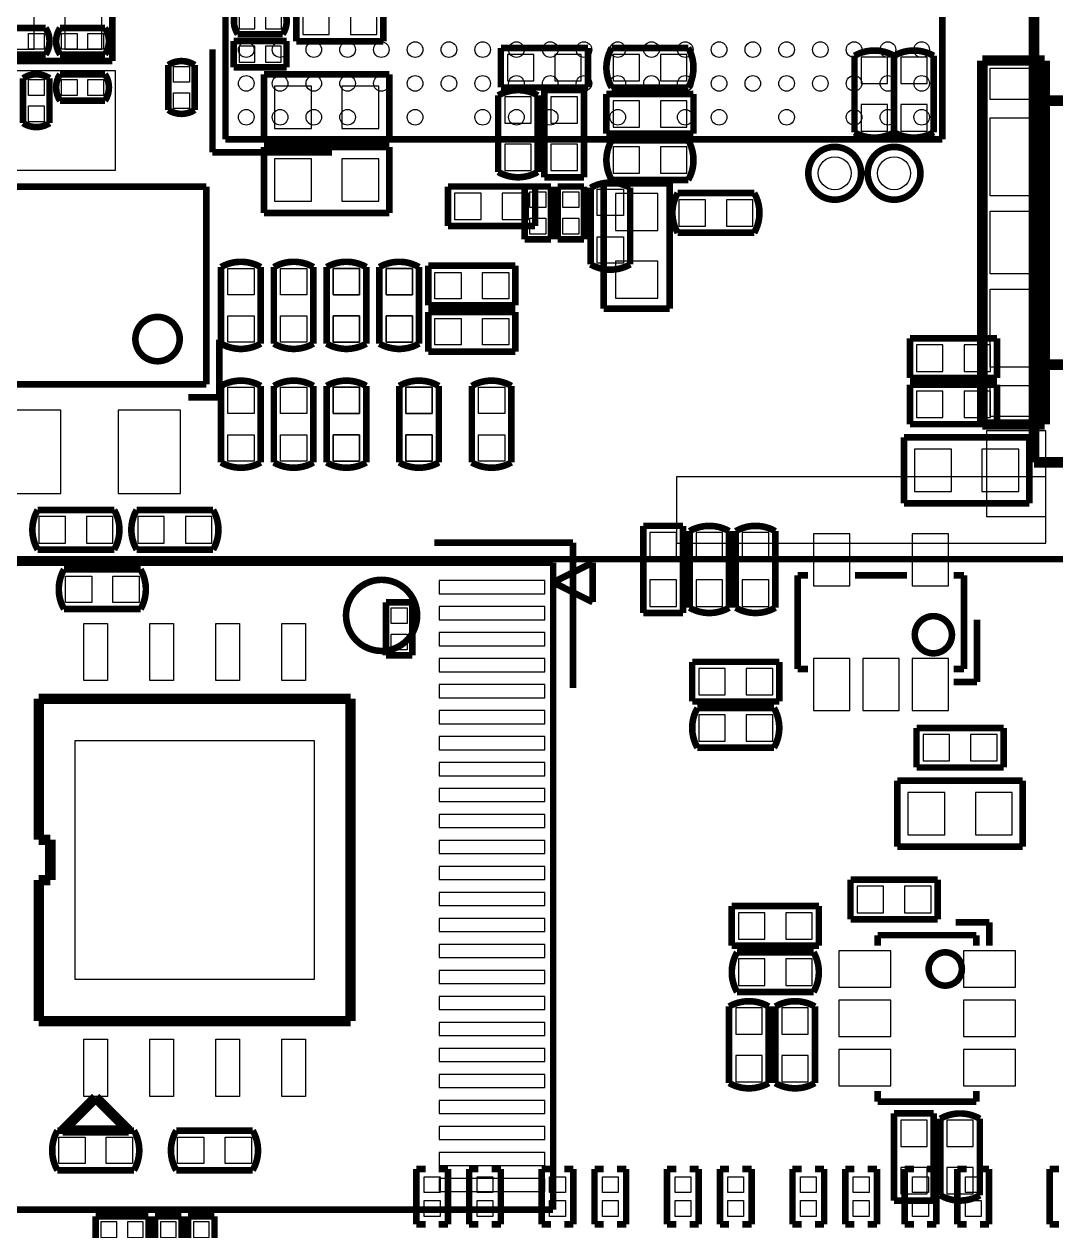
# Model space of a CAD drawing. Extents: x 44.2 to 105.9, y 92.9 to 165.
# Drawn here: x 63.01 to 82.87, y 119.86 to 143.08 of the extents above; entities that cross this region are included whole.
import ezdxf

# ---------------------------------------------------------------- set-up
doc = ezdxf.new("R2010")
doc.units = 0
for name, color, linetype in [('BG_SOLDERMASK_TOP', 1, 'CONTINUOUS'), ('PG_SILKSCREEN_BOTTOM', 7, 'CONTINUOUS'), ('PG_SILKSCREEN_TOP', 8, 'CONTINUOUS'), ('PIN_BOTTOM', 10, 'CONTINUOUS'), ('PIN_TOP', 9, 'CONTINUOUS')]:
    doc.layers.add(name, color=color, linetype=linetype)

msp = doc.modelspace()

# ---------------------------------------------------------------- linework, layer by layer
at = {"layer": 'BG_SOLDERMASK_TOP'}
for points in [[(81.534, 135.255), (81.534, 133.604), (82.677, 133.604), (82.677, 135.255)], [(75.565, 134.366), (75.565, 133.096), (82.677, 133.096), (82.677, 134.366)]]:
    msp.add_lwpolyline(points, close=True, dxfattribs=at)
at = {"layer": 'PG_SILKSCREEN_BOTTOM'}
for points, const_width in [([(64.7065, 142.367), (64.7065, 143.637)], 0.127), ([(68.2498, 142.748), (68.2498, 143.51)], 0.127), ([(69.9262, 143.51), (69.9262, 142.748)], 0.127), ([(82.448146, 143.587724), (82.448146, 134.646924)], 0.2032), ([(67.04584, 142.755112), (67.04584, 142.247112)], 0.127), ([(68.06184, 142.755112), (67.04584, 142.755112)], 0.127), ([(68.06184, 142.247112), (68.06184, 142.755112)], 0.127), ([(69.9262, 142.748), (68.2498, 142.748)], 0.127), ([(72.1868, 142.621), (73.8632, 142.621)], 0.127), ([(72.1868, 141.859), (72.1868, 142.621)], 0.127), ([(73.8632, 142.621), (73.8632, 141.859)], 0.127), ([(62.2935, 142.367), (64.7065, 142.367)], 0.127), ([(67.04584, 142.247112), (68.06184, 142.247112)], 0.127), ([(67.6275, 142.113), (67.6275, 140.843)], 0.127), ([(70.0405, 142.113), (67.6275, 142.113)], 0.127), ([(70.0405, 140.843), (70.0405, 142.113)], 0.127), ([(73.8632, 141.859), (72.1868, 141.859)], 0.127), ([(73.025, 140.1318), (73.025, 141.8082)], 0.127), ([(73.025, 141.8082), (73.787, 141.8082)], 0.127), ([(73.787, 141.8082), (73.787, 140.1318)], 0.127), ([(74.2188, 141.732), (75.8952, 141.732)], 0.127), ([(74.2188, 140.97), (74.2188, 141.732)], 0.127), ([(75.8952, 141.732), (75.8952, 140.97)], 0.127), ([(82.448146, 141.606524), (87.808054, 141.606524)], 0.2032), ([(82.448146, 136.526524), (82.448146, 141.606524)], 0.2032), ([(67.6275, 140.843), (70.0405, 140.843)], 0.127), ([(75.8952, 140.97), (74.2188, 140.97)], 0.127), ([(67.6275, 140.716), (67.6275, 139.446)], 0.127), ([(70.0405, 140.716), (67.6275, 140.716)], 0.127), ([(70.0405, 139.446), (70.0405, 140.716)], 0.127), ([(66.519044, 139.94892), (59.718956, 139.94892)], 0.127), ([(66.519044, 136.14908), (66.519044, 139.94892)], 0.127), ([(71.1708, 139.954), (72.8472, 139.954)], 0.127), ([(71.1708, 139.192), (71.1708, 139.954)], 0.127), ([(72.8472, 139.954), (72.8472, 139.192)], 0.127), ([(73.787, 140.1318), (73.025, 140.1318)], 0.127), ([(75.438, 140.0175), (74.168, 140.0175)], 0.127), ([(74.168, 140.0175), (74.168, 137.6045)], 0.127), ([(75.438, 137.6045), (75.438, 140.0175)], 0.127), ([(67.6275, 139.446), (70.0405, 139.446)], 0.127), ([(72.8472, 139.192), (71.1708, 139.192)], 0.127), ([(74.168, 137.6045), (75.438, 137.6045)], 0.127), ([(66.76898, 137.009124), (66.76898, 135.89889)], 0.127), ([(80.0608, 137.033), (81.7372, 137.033)], 0.127), ([(80.0608, 136.271), (80.0608, 137.033)], 0.127), ([(81.7372, 137.033), (81.7372, 136.271)], 0.127), ([(87.808054, 136.526524), (82.448146, 136.526524)], 0.2032), ([(81.7372, 136.271), (80.0608, 136.271)], 0.127), ([(59.718956, 136.14908), (66.519044, 136.14908)], 0.127), ([(80.0608, 136.144), (81.7372, 136.144)], 0.127), ([(80.0608, 135.382), (80.0608, 136.144)], 0.127), ([(81.7372, 136.144), (81.7372, 135.382)], 0.127), ([(66.76898, 135.89889), (66.169032, 135.89889)], 0.127), ([(81.7372, 135.382), (80.0608, 135.382)], 0.127), ([(79.9465, 135.128), (79.9465, 133.858)], 0.127), ([(82.3595, 135.128), (79.9465, 135.128)], 0.127), ([(82.3595, 133.858), (82.3595, 135.128)], 0.127), ([(82.448146, 134.646924), (87.808054, 134.646924)], 0.2032), ([(79.9465, 133.858), (82.3595, 133.858)], 0.127), ([(74.93, 133.4262), (75.692, 133.4262)], 0.127), ([(74.93, 131.7498), (74.93, 133.4262)], 0.127), ([(75.692, 133.4262), (75.692, 131.7498)], 0.127), ([(73.574656, 133.101588), (70.907656, 133.101588)], 0.127), ([(73.574656, 130.307588), (73.574656, 133.101588)], 0.127), ([(51.095656, 132.720588), (73.193656, 132.720588)], 0.127), ([(73.193656, 132.339588), (73.955656, 132.720588)], 0.127), ([(73.193656, 132.720588), (73.193656, 120.274588)], 0.127), ([(73.955656, 132.720588), (73.955656, 131.958588)], 0.127), ([(73.955656, 131.958588), (73.193656, 132.339588)], 0.127), ([(77.902054, 132.471922), (78.101952, 132.471922)], 0.127), ([(77.902054, 130.672078), (77.902054, 132.471922)], 0.127), ([(80.002126, 132.471922), (79.001874, 132.471922)], 0.127), ([(80.902048, 132.471922), (81.101946, 132.471922)], 0.127), ([(81.101946, 132.471922), (81.101946, 130.672078)], 0.127), ([(75.692, 131.7498), (74.93, 131.7498)], 0.127), ([(81.351882, 130.421888), (81.351882, 131.622038)], 0.127), ([(75.8698, 130.81), (77.5462, 130.81)], 0.127), ([(75.8698, 130.048), (75.8698, 130.81)], 0.127), ([(77.5462, 130.81), (77.5462, 130.048)], 0.127), ([(78.101952, 130.672078), (77.902054, 130.672078)], 0.127), ([(81.101946, 130.672078), (80.902048, 130.672078)], 0.127), ([(80.902048, 130.421888), (81.351882, 130.421888)], 0.127), ([(77.5462, 130.048), (75.8698, 130.048)], 0.127), ([(80.1878, 129.54), (81.8642, 129.54)], 0.127), ([(80.1878, 128.778), (80.1878, 129.54)], 0.127), ([(81.8642, 129.54), (81.8642, 128.778)], 0.127), ([(81.8642, 128.778), (80.1878, 128.778)], 0.127), ([(79.8195, 128.524), (79.8195, 127.254)], 0.127), ([(82.2325, 128.524), (79.8195, 128.524)], 0.127), ([(82.2325, 127.254), (82.2325, 128.524)], 0.127), ([(79.8195, 127.254), (82.2325, 127.254)], 0.127), ([(78.9178, 126.619), (80.5942, 126.619)], 0.127), ([(78.9178, 125.857), (78.9178, 126.619)], 0.127), ([(80.5942, 126.619), (80.5942, 125.857)], 0.127), ([(76.6318, 126.111), (78.3082, 126.111)], 0.127), ([(76.6318, 125.349), (76.6318, 126.111)], 0.127), ([(78.3082, 126.111), (78.3082, 125.349)], 0.127), ([(80.5942, 125.857), (78.9178, 125.857)], 0.127), ([(81.590896, 125.801882), (80.94091, 125.801882)], 0.127), ([(81.590896, 125.352048), (81.590896, 125.801882)], 0.127), ([(79.44104, 125.551946), (81.34096, 125.551946)], 0.127), ([(79.44104, 125.352048), (79.44104, 125.551946)], 0.127), ([(81.34096, 125.551946), (81.34096, 125.352048)], 0.127), ([(78.3082, 125.349), (76.6318, 125.349)], 0.127), ([(79.44104, 122.551952), (79.44104, 122.352054)], 0.127), ([(81.34096, 122.352054), (81.34096, 122.551952)], 0.127), ([(79.44104, 122.352054), (81.34096, 122.352054)], 0.127), ([(79.756, 122.1232), (80.518, 122.1232)], 0.127), ([(79.756, 120.4468), (79.756, 122.1232)], 0.127), ([(80.518, 122.1232), (80.518, 120.4468)], 0.127), ([(80.518, 120.4468), (79.756, 120.4468)], 0.127), ([(73.193656, 120.274588), (51.095656, 120.274588)], 0.127), ([(64.389, 120.142), (64.389, 119.634)], 0.127), ([(65.405, 120.142), (64.389, 120.142)], 0.127), ([(65.405, 119.634), (65.405, 120.142)], 0.127), ([(66.04, 120.142), (65.532, 120.142)], 0.127), ([(65.532, 120.142), (65.532, 119.126)], 0.127), ([(66.04, 119.126), (66.04, 120.142)], 0.127), ([(66.675, 120.142), (66.167, 120.142)], 0.127), ([(66.167, 120.142), (66.167, 119.126)], 0.127), ([(66.675, 119.126), (66.675, 120.142)], 0.127)]:
    msp.add_lwpolyline(points, dxfattribs=dict(at, const_width=const_width))
at = {"layer": 'PG_SILKSCREEN_BOTTOM', "const_width": 0.127}
for points in [[(67.98818, 143.392652), (67.12458, 143.392652, 0.300022), (67.12458, 142.884652)], [(67.12458, 142.884652), (67.98818, 142.884652, 0.300022), (67.98818, 143.392652)], [(75.7936, 142.621), (74.3204, 142.621, 0.266658), (74.3204, 141.859)], [(74.3204, 141.859), (75.7936, 141.859, 0.266658), (75.7936, 142.621)], [(79.756, 140.9954), (79.756, 142.4686, 0.266658), (78.994, 142.4686)], [(78.994, 142.4686), (78.994, 140.9954, 0.266658), (79.756, 140.9954)], [(80.518, 140.9954), (80.518, 142.4686, 0.266658), (79.756, 142.4686)], [(79.756, 142.4686), (79.756, 140.9954, 0.266658), (80.518, 140.9954)], [(72.898, 140.2334), (72.898, 141.7066, 0.266658), (72.136, 141.7066)], [(72.136, 141.7066), (72.136, 140.2334, 0.266658), (72.898, 140.2334)], [(75.7936, 140.843), (74.3204, 140.843, 0.266658), (74.3204, 140.081)], [(74.3204, 140.081), (75.7936, 140.081, 0.266658), (75.7936, 140.843)], [(77.0636, 139.827), (75.5904, 139.827, 0.266658), (75.5904, 139.065)], [(75.5904, 139.065), (77.0636, 139.065, 0.266658), (77.0636, 139.827)], [(69.596, 136.9314), (69.596, 138.4046, 0.266658), (68.834, 138.4046)], [(68.834, 138.4046), (68.834, 136.9314, 0.266658), (69.596, 136.9314)], [(70.612, 136.9314), (70.612, 138.4046, 0.266658), (69.85, 138.4046)], [(69.85, 138.4046), (69.85, 136.9314, 0.266658), (70.612, 136.9314)], [(69.596, 134.6454), (69.596, 136.1186, 0.266658), (68.834, 136.1186)], [(70.993, 134.6454), (70.993, 136.1186, 0.266658), (70.231, 136.1186)], [(68.834, 136.1186), (68.834, 134.6454, 0.266658), (69.596, 134.6454)], [(70.231, 136.1186), (70.231, 134.6454, 0.266658), (70.993, 134.6454)], [(64.7446, 133.731), (63.2714, 133.731, 0.266658), (63.2714, 132.969)], [(63.2714, 132.969), (64.7446, 132.969, 0.266658), (64.7446, 133.731)], [(66.6496, 133.731), (65.1764, 133.731, 0.266658), (65.1764, 132.969)], [(65.1764, 132.969), (66.6496, 132.969, 0.266658), (66.6496, 133.731)], [(76.581, 131.8514), (76.581, 133.3246, 0.266658), (75.819, 133.3246)], [(77.47, 131.8514), (77.47, 133.3246, 0.266658), (76.708, 133.3246)], [(75.819, 133.3246), (75.819, 131.8514, 0.266658), (76.581, 131.8514)], [(76.708, 133.3246), (76.708, 131.8514, 0.266658), (77.47, 131.8514)], [(77.4446, 129.921), (75.9714, 129.921, 0.266658), (75.9714, 129.159)], [(75.9714, 129.159), (77.4446, 129.159, 0.266658), (77.4446, 129.921)], [(78.2066, 125.222), (76.7334, 125.222, 0.266658), (76.7334, 124.46)], [(76.7334, 124.46), (78.2066, 124.46, 0.266658), (78.2066, 125.222)], [(77.343, 122.7074), (77.343, 124.1806, 0.266658), (76.581, 124.1806)], [(76.581, 124.1806), (76.581, 122.7074, 0.266658), (77.343, 122.7074)], [(78.232, 122.7074), (78.232, 124.1806, 0.266658), (77.47, 124.1806)], [(77.47, 124.1806), (77.47, 122.7074, 0.266658), (78.232, 122.7074)], [(81.407, 120.5484), (81.407, 122.0216, 0.266658), (80.645, 122.0216)], [(80.645, 122.0216), (80.645, 120.5484, 0.266658), (81.407, 120.5484)]]:
    msp.add_lwpolyline(points, format="xyb", dxfattribs=at)
for points in [[(79.121, 140.208, 1), (78.105, 140.208, 1)], [(80.264, 140.208, 1), (79.248, 140.208, 1)], [(66.005456, 137.01903, 1), (65.152544, 137.01897, 1)], [(70.575678, 131.704588, 1), (69.207634, 131.704588, 1)], [(80.869536, 131.33197, 1), (80.154464, 131.33203, 1)], [(81.061052, 124.90196, 1), (80.420948, 124.90204, 1)]]:
    msp.add_lwpolyline(points, format="xyb", close=True, dxfattribs=at)
at = {"layer": 'PG_SILKSCREEN_TOP'}
for points, const_width in [([(66.88709, 152.76195), (66.88709, 140.86205)], 0.127), ([(80.68691, 140.86205), (80.68691, 152.76195)], 0.127), ([(66.6369, 142.595092), (66.6369, 140.612114)], 0.127), ([(81.454752, 142.377414), (82.654648, 142.377414)], 0.199898), ([(81.454752, 135.377174), (81.454752, 142.377414)], 0.199898), ([(82.654648, 142.377414), (82.654648, 135.377174)], 0.199898), ([(66.88709, 140.86205), (80.68691, 140.86205)], 0.127), ([(66.6369, 140.612114), (68.937124, 140.612114)], 0.127), ([(72.644, 139.954), (73.152, 139.954)], 0.127), ([(72.644, 138.938), (72.644, 139.954)], 0.127), ([(73.152, 139.954), (73.152, 138.938)], 0.127), ([(73.279, 139.954), (73.787, 139.954)], 0.127), ([(73.279, 138.938), (73.279, 139.954)], 0.127), ([(73.787, 139.954), (73.787, 138.938)], 0.127), ([(73.152, 138.938), (72.644, 138.938)], 0.127), ([(73.787, 138.938), (73.279, 138.938)], 0.127), ([(72.4662, 138.43), (70.7898, 138.43)], 0.127), ([(70.7898, 138.43), (70.7898, 137.668)], 0.127), ([(72.4662, 137.668), (72.4662, 138.43)], 0.127), ([(70.7898, 137.668), (72.4662, 137.668)], 0.127), ([(72.4662, 137.541), (70.7898, 137.541)], 0.127), ([(70.7898, 137.541), (70.7898, 136.779)], 0.127), ([(72.4662, 136.779), (72.4662, 137.541)], 0.127), ([(70.7898, 136.779), (72.4662, 136.779)], 0.127), ([(82.654648, 135.377174), (81.454752, 135.377174)], 0.199898), ([(44.89323, 132.785866), (102.981252, 132.785866)], 0.127), ([(69.977, 131.953), (70.485, 131.953)], 0.127), ([(69.977, 130.937), (69.977, 131.953)], 0.127), ([(70.485, 131.953), (70.485, 130.937)], 0.127), ([(70.485, 130.937), (69.977, 130.937)], 0.127), ([(63.294006, 130.10007), (69.293994, 130.10007)], 0.199898), ([(63.294006, 127.387604), (63.294006, 130.10007)], 0.199898), ([(69.293994, 130.10007), (69.293994, 123.89993)], 0.199898), ([(63.516002, 127.387604), (63.294006, 127.387604)], 0.199898), ([(63.516002, 126.612396), (63.516002, 127.387604)], 0.199898), ([(63.294006, 126.612396), (63.516002, 126.612396)], 0.199898), ([(63.294006, 123.89993), (63.294006, 126.612396)], 0.199898), ([(69.293994, 123.89993), (63.294006, 123.89993)], 0.199898), ([(64.389, 122.428), (63.754, 121.793)], 0.199898), ([(65.024, 121.793), (64.389, 122.428)], 0.199898), ([(63.754, 121.793), (65.024, 121.793)], 0.199898), ([(70.5612, 121.0564), (70.739, 121.0564)], 0.127), ([(70.5612, 119.9896), (70.5612, 121.0564)], 0.127), ([(70.993, 121.0564), (71.1708, 121.0564)], 0.127), ([(71.1708, 121.0564), (71.1708, 119.9896)], 0.127), ([(71.5772, 121.0564), (71.755, 121.0564)], 0.127), ([(71.5772, 119.9896), (71.5772, 121.0564)], 0.127), ([(72.009, 121.0564), (72.1868, 121.0564)], 0.127), ([(72.1868, 121.0564), (72.1868, 119.9896)], 0.127), ([(72.9742, 121.0564), (73.152, 121.0564)], 0.127), ([(72.9742, 119.9896), (72.9742, 121.0564)], 0.127), ([(73.406, 121.0564), (73.5838, 121.0564)], 0.127), ([(73.5838, 121.0564), (73.5838, 119.9896)], 0.127), ([(73.9902, 121.0564), (74.168, 121.0564)], 0.127), ([(73.9902, 119.9896), (73.9902, 121.0564)], 0.127), ([(74.422, 121.0564), (74.5998, 121.0564)], 0.127), ([(74.5998, 121.0564), (74.5998, 119.9896)], 0.127), ([(75.3872, 121.0564), (75.565, 121.0564)], 0.127), ([(75.3872, 119.9896), (75.3872, 121.0564)], 0.127), ([(75.819, 121.0564), (75.9968, 121.0564)], 0.127), ([(75.9968, 121.0564), (75.9968, 119.9896)], 0.127), ([(76.4032, 121.0564), (76.581, 121.0564)], 0.127), ([(76.4032, 119.9896), (76.4032, 121.0564)], 0.127), ([(76.835, 121.0564), (77.0128, 121.0564)], 0.127), ([(77.0128, 121.0564), (77.0128, 119.9896)], 0.127), ([(77.8002, 121.0564), (77.978, 121.0564)], 0.127), ([(77.8002, 119.9896), (77.8002, 121.0564)], 0.127), ([(78.232, 121.0564), (78.4098, 121.0564)], 0.127), ([(78.4098, 121.0564), (78.4098, 119.9896)], 0.127), ([(78.8162, 121.0564), (78.994, 121.0564)], 0.127), ([(78.8162, 119.9896), (78.8162, 121.0564)], 0.127), ([(79.248, 121.0564), (79.4258, 121.0564)], 0.127), ([(79.4258, 121.0564), (79.4258, 119.9896)], 0.127), ([(79.9592, 121.0564), (80.137, 121.0564)], 0.127), ([(79.9592, 119.9896), (79.9592, 121.0564)], 0.127), ([(80.391, 121.0564), (80.5688, 121.0564)], 0.127), ([(80.5688, 121.0564), (80.5688, 119.9896)], 0.127), ([(80.9752, 121.0564), (81.153, 121.0564)], 0.127), ([(80.9752, 119.9896), (80.9752, 121.0564)], 0.127), ([(81.407, 121.0564), (81.5848, 121.0564)], 0.127), ([(81.5848, 121.0564), (81.5848, 119.9896)], 0.127), ([(82.7532, 121.0564), (82.931, 121.0564)], 0.127), ([(82.7532, 119.9896), (82.7532, 121.0564)], 0.127), ([(70.739, 119.9896), (70.5612, 119.9896)], 0.127), ([(71.1708, 119.9896), (70.993, 119.9896)], 0.127), ([(71.755, 119.9896), (71.5772, 119.9896)], 0.127), ([(72.1868, 119.9896), (72.009, 119.9896)], 0.127), ([(73.152, 119.9896), (72.9742, 119.9896)], 0.127), ([(73.5838, 119.9896), (73.406, 119.9896)], 0.127), ([(74.168, 119.9896), (73.9902, 119.9896)], 0.127), ([(74.5998, 119.9896), (74.422, 119.9896)], 0.127), ([(75.565, 119.9896), (75.3872, 119.9896)], 0.127), ([(75.9968, 119.9896), (75.819, 119.9896)], 0.127), ([(76.581, 119.9896), (76.4032, 119.9896)], 0.127), ([(77.0128, 119.9896), (76.835, 119.9896)], 0.127), ([(77.978, 119.9896), (77.8002, 119.9896)], 0.127), ([(78.4098, 119.9896), (78.232, 119.9896)], 0.127), ([(78.994, 119.9896), (78.8162, 119.9896)], 0.127), ([(79.4258, 119.9896), (79.248, 119.9896)], 0.127), ([(80.137, 119.9896), (79.9592, 119.9896)], 0.127), ([(80.5688, 119.9896), (80.391, 119.9896)], 0.127), ([(81.153, 119.9896), (80.9752, 119.9896)], 0.127), ([(81.5848, 119.9896), (81.407, 119.9896)], 0.127), ([(82.931, 119.9896), (82.7532, 119.9896)], 0.127)]:
    msp.add_lwpolyline(points, dxfattribs=dict(at, const_width=const_width))
at = {"layer": 'PG_SILKSCREEN_TOP', "const_width": 0.127}
for points in [[(63.4238, 142.494), (62.5602, 142.494, -0.300022), (62.5602, 143.002)], [(62.5602, 143.002), (63.4238, 143.002, -0.300022), (63.4238, 142.494)], [(64.5668, 142.494), (63.7032, 142.494, -0.300022), (63.7032, 143.002)], [(63.7032, 143.002), (64.5668, 143.002, -0.300022), (64.5668, 142.494)], [(65.786, 141.4272), (65.786, 142.2908, -0.300022), (66.294, 142.2908)], [(66.294, 142.2908), (66.294, 141.4272, -0.300022), (65.786, 141.4272)], [(62.992, 141.1732), (62.992, 142.0368, -0.300022), (63.5, 142.0368)], [(63.5, 142.0368), (63.5, 141.1732, -0.300022), (62.992, 141.1732)], [(64.5668, 141.605), (63.7032, 141.605, -0.300022), (63.7032, 142.113)], [(63.7032, 142.113), (64.5668, 142.113, -0.300022), (64.5668, 141.605)], [(73.914, 138.4554), (73.914, 139.9286, -0.266658), (74.676, 139.9286)], [(74.676, 139.9286), (74.676, 138.4554, -0.266658), (73.914, 138.4554)], [(66.802, 136.9314), (66.802, 138.4046, -0.266658), (67.564, 138.4046)], [(67.564, 138.4046), (67.564, 136.9314, -0.266658), (66.802, 136.9314)], [(67.818, 136.9314), (67.818, 138.4046, -0.266658), (68.58, 138.4046)], [(68.58, 138.4046), (68.58, 136.9314, -0.266658), (67.818, 136.9314)], [(68.834, 136.9314), (68.834, 138.4046, -0.266658), (69.596, 138.4046)], [(69.596, 138.4046), (69.596, 136.9314, -0.266658), (68.834, 136.9314)], [(69.85, 136.9314), (69.85, 138.4046, -0.266658), (70.612, 138.4046)], [(70.612, 138.4046), (70.612, 136.9314, -0.266658), (69.85, 136.9314)], [(66.802, 134.6454), (66.802, 136.1186, -0.266658), (67.564, 136.1186)], [(67.818, 134.6454), (67.818, 136.1186, -0.266658), (68.58, 136.1186)], [(68.834, 134.6454), (68.834, 136.1186, -0.266658), (69.596, 136.1186)], [(70.231, 134.6454), (70.231, 136.1186, -0.266658), (70.993, 136.1186)], [(71.628, 134.6454), (71.628, 136.1186, -0.266658), (72.39, 136.1186)], [(67.564, 136.1186), (67.564, 134.6454, -0.266658), (66.802, 134.6454)], [(68.58, 136.1186), (68.58, 134.6454, -0.266658), (67.818, 134.6454)], [(69.596, 136.1186), (69.596, 134.6454, -0.266658), (68.834, 134.6454)], [(70.993, 136.1186), (70.993, 134.6454, -0.266658), (70.231, 134.6454)], [(72.39, 136.1186), (72.39, 134.6454, -0.266658), (71.628, 134.6454)], [(65.2526, 131.826), (63.7794, 131.826, -0.266658), (63.7794, 132.588)], [(63.7794, 132.588), (65.2526, 132.588, -0.266658), (65.2526, 131.826)], [(65.1256, 121.031), (63.6524, 121.031, -0.266658), (63.6524, 121.793)], [(63.6524, 121.793), (65.1256, 121.793, -0.266658), (65.1256, 121.031)], [(67.4116, 121.031), (65.9384, 121.031, -0.266658), (65.9384, 121.793)], [(65.9384, 121.793), (67.4116, 121.793, -0.266658), (67.4116, 121.031)]]:
    msp.add_lwpolyline(points, format="xyb", dxfattribs=at)
at = {"layer": 'PIN_BOTTOM'}
for points in [[(63.205614, 142.5956), (63.205614, 143.4084), (62.494414, 143.4084), (62.494414, 142.5956)], [(64.505586, 142.5956), (64.505586, 143.4084), (63.794386, 143.4084), (63.794386, 142.5956)], [(67.45478, 142.986252), (67.45478, 143.291052), (67.14998, 143.291052), (67.14998, 142.986252)], [(67.96278, 142.986252), (67.96278, 143.291052), (67.65798, 143.291052), (67.65798, 142.986252)], [(68.8848, 142.875), (68.8848, 143.383), (68.3768, 143.383), (68.3768, 142.875)], [(69.7992, 142.875), (69.7992, 143.383), (69.2912, 143.383), (69.2912, 142.875)], [(67.45224, 142.348712), (67.45224, 142.653512), (67.14744, 142.653512), (67.14744, 142.348712)], [(67.96024, 142.348712), (67.96024, 142.653512), (67.65544, 142.653512), (67.65544, 142.348712)], [(72.3138, 142.494), (72.3138, 141.986), (72.8218, 141.986), (72.8218, 142.494)], [(73.2282, 142.494), (73.2282, 141.986), (73.7362, 141.986), (73.7362, 142.494)], [(74.3458, 142.494), (74.3458, 141.986), (74.8538, 141.986), (74.8538, 142.494)], [(75.2602, 142.494), (75.2602, 141.986), (75.7682, 141.986), (75.7682, 142.494)], [(79.121, 141.9352), (79.629, 141.9352), (79.629, 142.4432), (79.121, 142.4432)], [(79.883, 141.9352), (80.391, 141.9352), (80.391, 142.4432), (79.883, 142.4432)], [(64.77, 140.2715), (64.77, 142.1765), (61.468, 142.1765), (61.468, 140.2715)], [(68.539614, 141.0716), (68.539614, 141.8844), (67.828414, 141.8844), (67.828414, 141.0716)], [(69.839586, 141.0716), (69.839586, 141.8844), (69.128386, 141.8844), (69.128386, 141.0716)], [(72.771, 141.6812), (72.263, 141.6812), (72.263, 141.1732), (72.771, 141.1732)], [(73.152, 141.1732), (73.66, 141.1732), (73.66, 141.6812), (73.152, 141.6812)], [(74.3458, 141.605), (74.3458, 141.097), (74.8538, 141.097), (74.8538, 141.605)], [(75.2602, 141.605), (75.2602, 141.097), (75.7682, 141.097), (75.7682, 141.605)], [(79.121, 141.0208), (79.629, 141.0208), (79.629, 141.5288), (79.121, 141.5288)], [(79.883, 141.0208), (80.391, 141.0208), (80.391, 141.5288), (79.883, 141.5288)], [(72.771, 140.7668), (72.263, 140.7668), (72.263, 140.2588), (72.771, 140.2588)], [(73.152, 140.2588), (73.66, 140.2588), (73.66, 140.7668), (73.152, 140.7668)], [(74.8538, 140.208), (74.8538, 140.716), (74.3458, 140.716), (74.3458, 140.208)], [(75.7682, 140.208), (75.7682, 140.716), (75.2602, 140.716), (75.2602, 140.208)], [(68.539614, 139.6746), (68.539614, 140.4874), (67.828414, 140.4874), (67.828414, 139.6746)], [(69.839586, 139.6746), (69.839586, 140.4874), (69.128386, 140.4874), (69.128386, 139.6746)], [(71.8058, 139.319), (71.8058, 139.827), (71.2978, 139.827), (71.2978, 139.319)], [(72.7202, 139.319), (72.7202, 139.827), (72.2122, 139.827), (72.2122, 139.319)], [(75.2094, 139.816586), (74.3966, 139.816586), (74.3966, 139.105386), (75.2094, 139.105386)], [(76.1238, 139.192), (76.1238, 139.7), (75.6158, 139.7), (75.6158, 139.192)], [(77.0382, 139.192), (77.0382, 139.7), (76.5302, 139.7), (76.5302, 139.192)], [(68.961, 137.8712), (69.469, 137.8712), (69.469, 138.3792), (68.961, 138.3792)], [(69.977, 137.8712), (70.485, 137.8712), (70.485, 138.3792), (69.977, 138.3792)], [(75.2094, 138.516614), (74.3966, 138.516614), (74.3966, 137.805414), (75.2094, 137.805414)], [(68.961, 136.9568), (69.469, 136.9568), (69.469, 137.4648), (68.961, 137.4648)], [(69.977, 136.9568), (70.485, 136.9568), (70.485, 137.4648), (69.977, 137.4648)], [(80.1878, 136.906), (80.1878, 136.398), (80.6958, 136.398), (80.6958, 136.906)], [(81.1022, 136.906), (81.1022, 136.398), (81.6102, 136.398), (81.6102, 136.906)], [(68.961, 135.5852), (69.469, 135.5852), (69.469, 136.0932), (68.961, 136.0932)], [(70.358, 135.5852), (70.866, 135.5852), (70.866, 136.0932), (70.358, 136.0932)], [(80.1878, 136.017), (80.1878, 135.509), (80.6958, 135.509), (80.6958, 136.017)], [(81.1022, 136.017), (81.1022, 135.509), (81.6102, 135.509), (81.6102, 136.017)], [(63.718948, 134.049008), (63.718948, 135.648954), (62.519052, 135.648954), (62.519052, 134.049008)], [(66.018918, 134.049008), (66.018918, 135.648954), (64.819022, 135.648954), (64.819022, 134.049008)], [(68.961, 134.6708), (69.469, 134.6708), (69.469, 135.1788), (68.961, 135.1788)], [(70.358, 134.6708), (70.866, 134.6708), (70.866, 135.1788), (70.358, 135.1788)], [(80.147414, 134.8994), (80.147414, 134.0866), (80.858614, 134.0866), (80.858614, 134.8994)], [(81.447386, 134.8994), (81.447386, 134.0866), (82.158586, 134.0866), (82.158586, 134.8994)], [(63.2968, 133.604), (63.2968, 133.096), (63.8048, 133.096), (63.8048, 133.604)], [(64.2112, 133.604), (64.2112, 133.096), (64.7192, 133.096), (64.7192, 133.604)], [(65.2018, 133.604), (65.2018, 133.096), (65.7098, 133.096), (65.7098, 133.604)], [(66.1162, 133.604), (66.1162, 133.096), (66.6242, 133.096), (66.6242, 133.604)], [(75.565, 133.2992), (75.057, 133.2992), (75.057, 132.7912), (75.565, 132.7912)], [(76.454, 133.2992), (75.946, 133.2992), (75.946, 132.7912), (76.454, 132.7912)], [(77.343, 133.2992), (76.835, 133.2992), (76.835, 132.7912), (77.343, 132.7912)], [(78.902052, 132.27177), (78.902052, 133.271768), (78.202028, 133.271768), (78.202028, 132.27177)], [(80.801972, 132.27177), (80.801972, 133.271768), (80.101948, 133.271768), (80.101948, 132.27177)], [(73.033636, 132.12064), (73.033636, 132.37464), (71.001636, 132.37464), (71.001636, 132.12064)], [(75.565, 132.3848), (75.057, 132.3848), (75.057, 131.8768), (75.565, 131.8768)], [(76.454, 132.3848), (75.946, 132.3848), (75.946, 131.8768), (76.454, 131.8768)], [(77.343, 132.3848), (76.835, 132.3848), (76.835, 131.8768), (77.343, 131.8768)], [(73.033636, 131.620514), (73.033636, 131.874514), (71.001636, 131.874514), (71.001636, 131.620514)], [(73.033636, 131.120642), (73.033636, 131.374642), (71.001636, 131.374642), (71.001636, 131.120642)], [(73.033636, 130.620516), (73.033636, 130.874516), (71.001636, 130.874516), (71.001636, 130.620516)], [(78.902052, 129.871978), (78.902052, 130.871976), (78.202028, 130.871976), (78.202028, 129.871978)], [(79.852012, 129.871978), (79.852012, 130.871976), (79.151988, 130.871976), (79.151988, 129.871978)], [(80.801972, 129.871978), (80.801972, 130.871976), (80.101948, 130.871976), (80.101948, 129.871978)], [(76.5048, 130.175), (76.5048, 130.683), (75.9968, 130.683), (75.9968, 130.175)], [(77.4192, 130.175), (77.4192, 130.683), (76.9112, 130.683), (76.9112, 130.175)], [(73.033636, 130.120644), (73.033636, 130.374644), (71.001636, 130.374644), (71.001636, 130.120644)], [(73.033636, 129.620518), (73.033636, 129.874518), (71.001636, 129.874518), (71.001636, 129.620518)], [(75.9968, 129.794), (75.9968, 129.286), (76.5048, 129.286), (76.5048, 129.794)], [(76.9112, 129.794), (76.9112, 129.286), (77.4192, 129.286), (77.4192, 129.794)], [(73.033636, 129.120646), (73.033636, 129.374646), (71.001636, 129.374646), (71.001636, 129.120646)], [(80.3148, 129.413), (80.3148, 128.905), (80.8228, 128.905), (80.8228, 129.413)], [(81.2292, 129.413), (81.2292, 128.905), (81.7372, 128.905), (81.7372, 129.413)], [(73.033636, 128.62052), (73.033636, 128.87452), (71.001636, 128.87452), (71.001636, 128.62052)], [(73.033636, 128.120648), (73.033636, 128.374648), (71.001636, 128.374648), (71.001636, 128.120648)], [(80.020414, 128.2954), (80.020414, 127.4826), (80.731614, 127.4826), (80.731614, 128.2954)], [(81.320386, 128.2954), (81.320386, 127.4826), (82.031586, 127.4826), (82.031586, 128.2954)], [(73.033636, 127.620522), (73.033636, 127.874522), (71.001636, 127.874522), (71.001636, 127.620522)], [(73.033636, 127.12065), (73.033636, 127.37465), (71.001636, 127.37465), (71.001636, 127.12065)], [(73.033636, 126.620524), (73.033636, 126.874524), (71.001636, 126.874524), (71.001636, 126.620524)], [(73.033636, 126.120652), (73.033636, 126.374652), (71.001636, 126.374652), (71.001636, 126.120652)], [(79.0448, 126.492), (79.0448, 125.984), (79.5528, 125.984), (79.5528, 126.492)], [(79.9592, 126.492), (79.9592, 125.984), (80.4672, 125.984), (80.4672, 126.492)], [(73.033636, 125.620526), (73.033636, 125.874526), (71.001636, 125.874526), (71.001636, 125.620526)], [(77.2668, 125.476), (77.2668, 125.984), (76.7588, 125.984), (76.7588, 125.476)], [(78.1812, 125.476), (78.1812, 125.984), (77.6732, 125.984), (77.6732, 125.476)], [(73.033636, 125.120654), (73.033636, 125.374654), (71.001636, 125.374654), (71.001636, 125.120654)], [(79.691103, 125.251972), (78.691105, 125.251972), (78.691105, 124.551948), (79.691103, 124.551948)], [(82.090895, 125.251972), (81.090897, 125.251972), (81.090897, 124.551948), (82.090895, 124.551948)], [(77.2668, 124.587), (77.2668, 125.095), (76.7588, 125.095), (76.7588, 124.587)], [(78.1812, 124.587), (78.1812, 125.095), (77.6732, 125.095), (77.6732, 124.587)], [(73.033636, 124.620528), (73.033636, 124.874528), (71.001636, 124.874528), (71.001636, 124.620528)], [(73.033636, 124.120656), (73.033636, 124.374656), (71.001636, 124.374656), (71.001636, 124.120656)], [(79.691103, 124.302012), (78.691105, 124.302012), (78.691105, 123.601988), (79.691103, 123.601988)], [(82.090895, 124.302012), (81.090897, 124.302012), (81.090897, 123.601988), (82.090895, 123.601988)], [(77.216, 124.1552), (76.708, 124.1552), (76.708, 123.6472), (77.216, 123.6472)], [(77.597, 123.6472), (78.105, 123.6472), (78.105, 124.1552), (77.597, 124.1552)], [(73.033636, 123.62053), (73.033636, 123.87453), (71.001636, 123.87453), (71.001636, 123.62053)], [(73.033636, 123.120658), (73.033636, 123.374658), (71.001636, 123.374658), (71.001636, 123.120658)], [(79.691103, 123.352052), (78.691105, 123.352052), (78.691105, 122.652028), (79.691103, 122.652028)], [(82.090895, 123.352052), (81.090897, 123.352052), (81.090897, 122.652028), (82.090895, 122.652028)], [(77.216, 123.2408), (76.708, 123.2408), (76.708, 122.7328), (77.216, 122.7328)], [(77.597, 122.7328), (78.105, 122.7328), (78.105, 123.2408), (77.597, 123.2408)], [(73.033636, 122.620532), (73.033636, 122.874532), (71.001636, 122.874532), (71.001636, 122.620532)], [(73.033636, 122.12066), (73.033636, 122.37466), (71.001636, 122.37466), (71.001636, 122.12066)], [(73.033636, 121.620534), (73.033636, 121.874534), (71.001636, 121.874534), (71.001636, 121.620534)], [(80.391, 121.9962), (79.883, 121.9962), (79.883, 121.4882), (80.391, 121.4882)], [(80.772, 121.4882), (81.28, 121.4882), (81.28, 121.9962), (80.772, 121.9962)], [(73.033636, 121.120662), (73.033636, 121.374662), (71.001636, 121.374662), (71.001636, 121.120662)], [(80.391, 121.0818), (79.883, 121.0818), (79.883, 120.5738), (80.391, 120.5738)], [(80.772, 120.5738), (81.28, 120.5738), (81.28, 121.0818), (80.772, 121.0818)], [(73.033636, 120.620536), (73.033636, 120.874536), (71.001636, 120.874536), (71.001636, 120.620536)], [(64.7954, 119.7356), (64.7954, 120.0404), (64.4906, 120.0404), (64.4906, 119.7356)], [(65.3034, 119.7356), (65.3034, 120.0404), (64.9986, 120.0404), (64.9986, 119.7356)], [(65.9384, 120.0404), (65.6336, 120.0404), (65.6336, 119.7356), (65.9384, 119.7356)], [(66.5734, 120.0404), (66.2686, 120.0404), (66.2686, 119.7356), (66.5734, 119.7356)]]:
    msp.add_lwpolyline(points, close=True, dxfattribs=at)
for centre in [(78.613, 140.208), (79.756, 140.208)]:
    msp.add_circle(centre, 0.3175, dxfattribs=at)
at = {"layer": 'PIN_TOP'}
for points in [[(63.0936, 142.5956), (63.0936, 142.9004), (63.3984, 142.9004), (63.3984, 142.5956)], [(64.0334, 142.9004), (64.0334, 142.5956), (63.7286, 142.5956), (63.7286, 142.9004)], [(64.5414, 142.9004), (64.5414, 142.5956), (64.2366, 142.5956), (64.2366, 142.9004)], [(66.1924, 141.9606), (65.8876, 141.9606), (65.8876, 142.2654), (66.1924, 142.2654)], [(82.504661, 141.627352), (81.604739, 141.627352), (81.604739, 142.2273), (82.504661, 142.2273)], [(63.0936, 142.0114), (63.3984, 142.0114), (63.3984, 141.7066), (63.0936, 141.7066)], [(64.0334, 142.0114), (64.0334, 141.7066), (63.7286, 141.7066), (63.7286, 142.0114)], [(64.5414, 142.0114), (64.5414, 141.7066), (64.2366, 141.7066), (64.2366, 142.0114)], [(66.1924, 141.4526), (65.8876, 141.4526), (65.8876, 141.7574), (66.1924, 141.7574)], [(63.0936, 141.5034), (63.3984, 141.5034), (63.3984, 141.1986), (63.0936, 141.1986)], [(82.504661, 139.777216), (81.604739, 139.777216), (81.604739, 141.27734), (82.504661, 141.27734)], [(72.7456, 139.8524), (73.0504, 139.8524), (73.0504, 139.5476), (72.7456, 139.5476)], [(73.3806, 139.8524), (73.6854, 139.8524), (73.6854, 139.5476), (73.3806, 139.5476)], [(74.041, 139.9032), (74.549, 139.9032), (74.549, 139.3952), (74.041, 139.3952)], [(72.7456, 139.3444), (73.0504, 139.3444), (73.0504, 139.0396), (72.7456, 139.0396)], [(73.3806, 139.3444), (73.6854, 139.3444), (73.6854, 139.0396), (73.3806, 139.0396)], [(82.504661, 138.277346), (81.604739, 138.277346), (81.604739, 139.477242), (82.504661, 139.477242)], [(74.041, 138.9888), (74.549, 138.9888), (74.549, 138.4808), (74.041, 138.4808)], [(67.437, 137.8712), (66.929, 137.8712), (66.929, 138.3792), (67.437, 138.3792)], [(68.453, 137.8712), (67.945, 137.8712), (67.945, 138.3792), (68.453, 138.3792)], [(69.469, 137.8712), (68.961, 137.8712), (68.961, 138.3792), (69.469, 138.3792)], [(70.485, 137.8712), (69.977, 137.8712), (69.977, 138.3792), (70.485, 138.3792)], [(71.4248, 138.303), (71.4248, 137.795), (70.9168, 137.795), (70.9168, 138.303)], [(72.3392, 138.303), (72.3392, 137.795), (71.8312, 137.795), (71.8312, 138.303)], [(82.504661, 136.477248), (81.604739, 136.477248), (81.604739, 137.977372), (82.504661, 137.977372)], [(67.437, 136.9568), (66.929, 136.9568), (66.929, 137.4648), (67.437, 137.4648)], [(68.453, 136.9568), (67.945, 136.9568), (67.945, 137.4648), (68.453, 137.4648)], [(69.469, 136.9568), (68.961, 136.9568), (68.961, 137.4648), (69.469, 137.4648)], [(70.485, 136.9568), (69.977, 136.9568), (69.977, 137.4648), (70.485, 137.4648)], [(71.4248, 137.414), (71.4248, 136.906), (70.9168, 136.906), (70.9168, 137.414)], [(72.3392, 137.414), (72.3392, 136.906), (71.8312, 136.906), (71.8312, 137.414)], [(66.929, 136.0932), (67.437, 136.0932), (67.437, 135.5852), (66.929, 135.5852)], [(68.453, 135.5852), (67.945, 135.5852), (67.945, 136.0932), (68.453, 136.0932)], [(69.469, 135.5852), (68.961, 135.5852), (68.961, 136.0932), (69.469, 136.0932)], [(70.866, 135.5852), (70.358, 135.5852), (70.358, 136.0932), (70.866, 136.0932)], [(71.755, 136.0932), (72.263, 136.0932), (72.263, 135.5852), (71.755, 135.5852)], [(82.504661, 135.527288), (81.604739, 135.527288), (81.604739, 136.127236), (82.504661, 136.127236)], [(66.929, 135.1788), (67.437, 135.1788), (67.437, 134.6708), (66.929, 134.6708)], [(68.453, 134.6708), (67.945, 134.6708), (67.945, 135.1788), (68.453, 135.1788)], [(69.469, 134.6708), (68.961, 134.6708), (68.961, 135.1788), (69.469, 135.1788)], [(70.866, 134.6708), (70.358, 134.6708), (70.358, 135.1788), (70.866, 135.1788)], [(71.755, 135.1788), (72.263, 135.1788), (72.263, 134.6708), (71.755, 134.6708)], [(63.8048, 131.953), (63.8048, 132.461), (64.3128, 132.461), (64.3128, 131.953)], [(64.7192, 131.953), (64.7192, 132.461), (65.2272, 132.461), (65.2272, 131.953)], [(70.0786, 131.8514), (70.3834, 131.8514), (70.3834, 131.5466), (70.0786, 131.5466)], [(64.1604, 130.449828), (64.1604, 131.549902), (64.6176, 131.549902), (64.6176, 130.449828)], [(65.4304, 130.449828), (65.4304, 131.549902), (65.8876, 131.549902), (65.8876, 130.449828)], [(66.7004, 130.449828), (66.7004, 131.549902), (67.1576, 131.549902), (67.1576, 130.449828)], [(67.9704, 130.449828), (67.9704, 131.549902), (68.4276, 131.549902), (68.4276, 130.449828)], [(70.0786, 131.3434), (70.3834, 131.3434), (70.3834, 131.0386), (70.0786, 131.0386)], [(63.99403, 124.70003), (63.99403, 129.29997), (68.59397, 129.29997), (68.59397, 124.70003)], [(64.1604, 122.449844), (64.1604, 123.549918), (64.6176, 123.549918), (64.6176, 122.449844)], [(65.4304, 122.449844), (65.4304, 123.549918), (65.8876, 123.549918), (65.8876, 122.449844)], [(66.7004, 122.449844), (66.7004, 123.549918), (67.1576, 123.549918), (67.1576, 122.449844)], [(67.9704, 122.449844), (67.9704, 123.549918), (68.4276, 123.549918), (68.4276, 122.449844)], [(64.1858, 121.666), (64.1858, 121.158), (63.6778, 121.158), (63.6778, 121.666)], [(65.1002, 121.666), (65.1002, 121.158), (64.5922, 121.158), (64.5922, 121.666)], [(65.9638, 121.158), (65.9638, 121.666), (66.4718, 121.666), (66.4718, 121.158)], [(66.8782, 121.158), (66.8782, 121.666), (67.3862, 121.666), (67.3862, 121.158)], [(71.0184, 120.5992), (70.7136, 120.5992), (70.7136, 120.904), (71.0184, 120.904)], [(72.0344, 120.5992), (71.7296, 120.5992), (71.7296, 120.904), (72.0344, 120.904)], [(73.4314, 120.5992), (73.1266, 120.5992), (73.1266, 120.904), (73.4314, 120.904)], [(74.4474, 120.5992), (74.1426, 120.5992), (74.1426, 120.904), (74.4474, 120.904)], [(75.8444, 120.5992), (75.5396, 120.5992), (75.5396, 120.904), (75.8444, 120.904)], [(76.8604, 120.5992), (76.5556, 120.5992), (76.5556, 120.904), (76.8604, 120.904)], [(78.2574, 120.5992), (77.9526, 120.5992), (77.9526, 120.904), (78.2574, 120.904)], [(79.2734, 120.5992), (78.9686, 120.5992), (78.9686, 120.904), (79.2734, 120.904)], [(80.4164, 120.5992), (80.1116, 120.5992), (80.1116, 120.904), (80.4164, 120.904)], [(81.4324, 120.5992), (81.1276, 120.5992), (81.1276, 120.904), (81.4324, 120.904)], [(71.0184, 120.142), (70.7136, 120.142), (70.7136, 120.4468), (71.0184, 120.4468)], [(72.0344, 120.142), (71.7296, 120.142), (71.7296, 120.4468), (72.0344, 120.4468)], [(73.4314, 120.142), (73.1266, 120.142), (73.1266, 120.4468), (73.4314, 120.4468)], [(74.4474, 120.142), (74.1426, 120.142), (74.1426, 120.4468), (74.4474, 120.4468)], [(75.8444, 120.142), (75.5396, 120.142), (75.5396, 120.4468), (75.8444, 120.4468)], [(76.8604, 120.142), (76.5556, 120.142), (76.5556, 120.4468), (76.8604, 120.4468)], [(78.2574, 120.142), (77.9526, 120.142), (77.9526, 120.4468), (78.2574, 120.4468)], [(79.2734, 120.142), (78.9686, 120.142), (78.9686, 120.4468), (79.2734, 120.4468)], [(80.4164, 120.142), (80.1116, 120.142), (80.1116, 120.4468), (80.4164, 120.4468)], [(81.4324, 120.142), (81.1276, 120.142), (81.1276, 120.4468), (81.4324, 120.4468)]]:
    msp.add_lwpolyline(points, close=True, dxfattribs=at)
for centre in [(67.286886, 142.586964), (67.937126, 142.586964), (68.587112, 142.586964), (69.237098, 142.586964), (69.887084, 142.586964), (70.53707, 142.586964), (71.187056, 142.586964), (71.837042, 142.586964), (72.487028, 142.586964), (73.137014, 142.586964), (73.787, 142.586964), (74.436986, 142.586964), (75.086972, 142.586964), (75.736958, 142.586964), (76.386944, 142.586964), (77.03693, 142.586964), (77.686916, 142.586964), (78.336902, 142.586964), (78.986888, 142.586964), (79.636874, 142.586964), (80.287114, 142.586964), (67.286886, 141.936978), (67.937126, 141.936978), (68.587112, 141.936978), (69.237098, 141.936978), (69.887084, 141.936978), (70.53707, 141.936978), (71.187056, 141.936978), (71.837042, 141.936978), (72.487028, 141.936978), (73.137014, 141.936978), (73.787, 141.936978), (74.436986, 141.936978), (75.086972, 141.936978), (75.736958, 141.936978), (76.386944, 141.936978), (77.03693, 141.936978), (77.686916, 141.936978), (78.336902, 141.936978), (78.986888, 141.936978), (79.636874, 141.936978), (80.287114, 141.936978), (67.286886, 141.286992), (67.937126, 141.286992), (68.587112, 141.286992), (69.237098, 141.286992), (70.53707, 141.286992), (71.837042, 141.286992), (72.487028, 141.286992), (73.137014, 141.286992), (74.436986, 141.286992), (75.736958, 141.286992), (76.386944, 141.286992), (77.686916, 141.286992), (78.986888, 141.286992), (79.636874, 141.286992), (80.287114, 141.286992)]:
    msp.add_circle(centre, 0.149987, dxfattribs=at)

doc.saveas('drawing.dxf')
